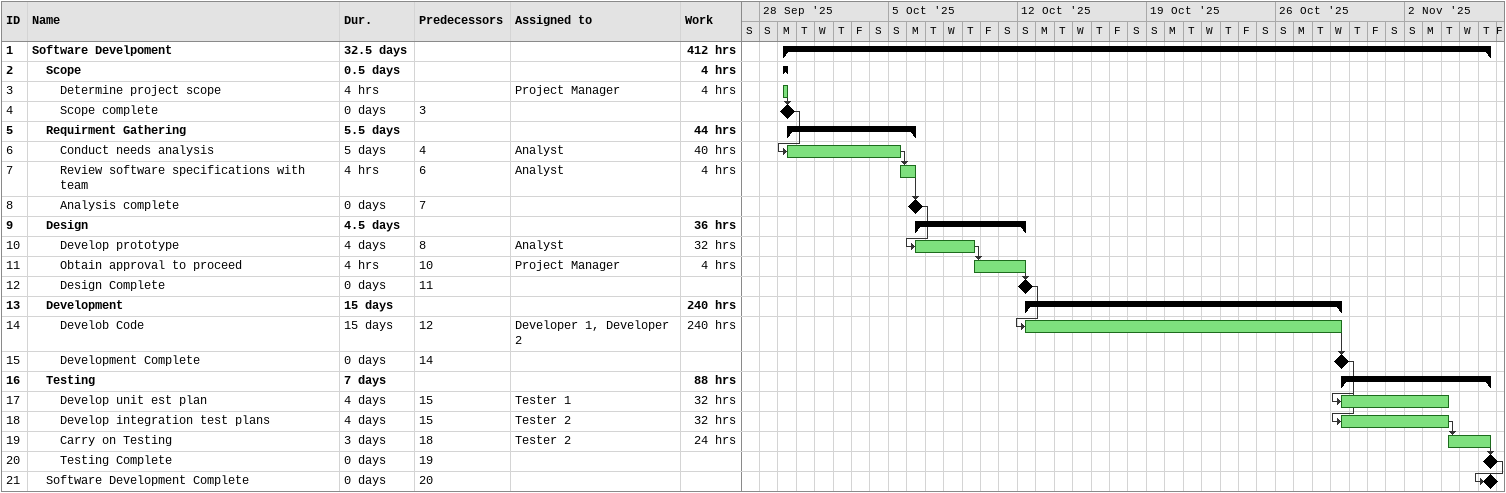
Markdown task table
| ID | Level | Task | Duration | Start | Finish | Predecessors | Resources | Work (h) |
|---|---|---|---|---|---|---|---|---|
| 1 | 1 | **Software Develpoment** | 32.5d | 2025-09-29 | 2025-11-06 |  |  | 412 |
| 2 | 2 | **Scope** | 0.5d | 2025-09-29 | 2025-09-29 |  |  | 4 |
| 3 | 3 | Determine project scope | 4h | 2025-09-29 | 2025-09-29 |  | Project Manager | 4 |
| 4 | 3 | Scope complete | 0d | 2025-09-29 | 2025-09-29 | 3 |  |  |
| 5 | 2 | **Requirment Gathering** | 5.5d | 2025-09-29 | 2025-10-06 |  |  | 44 |
| 6 | 3 | Conduct needs analysis | 5d | 2025-09-29 | 2025-10-05 | 4 | Analyst | 40 |
| 7 | 3 | Review software specifications with team | 4h | 2025-10-05 | 2025-10-06 | 6 | Analyst | 4 |
| 8 | 3 | Analysis complete | 0d | 2025-10-06 | 2025-10-06 | 7 |  |  |
| 9 | 2 | **Design** | 4.5d | 2025-10-06 | 2025-10-12 |  |  | 36 |
| 10 | 3 | Develop prototype | 4d | 2025-10-06 | 2025-10-09 | 8 | Analyst | 32 |
| 11 | 3 | Obtain approval to proceed | 4h | 2025-10-09 | 2025-10-12 | 10 | Project Manager | 4 |
| 12 | 3 | Design Complete | 0d | 2025-10-12 | 2025-10-12 | 11 |  |  |
| 13 | 2 | **Development** | 15d | 2025-10-12 | 2025-10-29 |  |  | 240 |
| 14 | 3 | Develob Code | 15d | 2025-10-12 | 2025-10-29 | 12 | Developer 1, Developer 2 | 240 |
| 15 | 3 | Development Complete | 0d | 2025-10-29 | 2025-10-29 | 14 |  |  |
| 16 | 2 | **Testing** | 7d | 2025-10-29 | 2025-11-06 |  |  | 88 |
| 17 | 3 | Develop unit est plan | 4d | 2025-10-29 | 2025-11-04 | 15 | Tester 1 | 32 |
| 18 | 3 | Develop integration test plans | 4d | 2025-10-29 | 2025-11-04 | 15 | Tester 2 | 32 |
| 19 | 3 | Carry on Testing | 3d | 2025-11-04 | 2025-11-06 | 18 | Tester 2 | 24 |
| 20 | 3 | Testing Complete | 0d | 2025-11-06 | 2025-11-06 | 19 |  |  |
| 21 | 2 | Software Development Complete | 0d | 2025-11-06 | 2025-11-06 | 20 |  |  |
